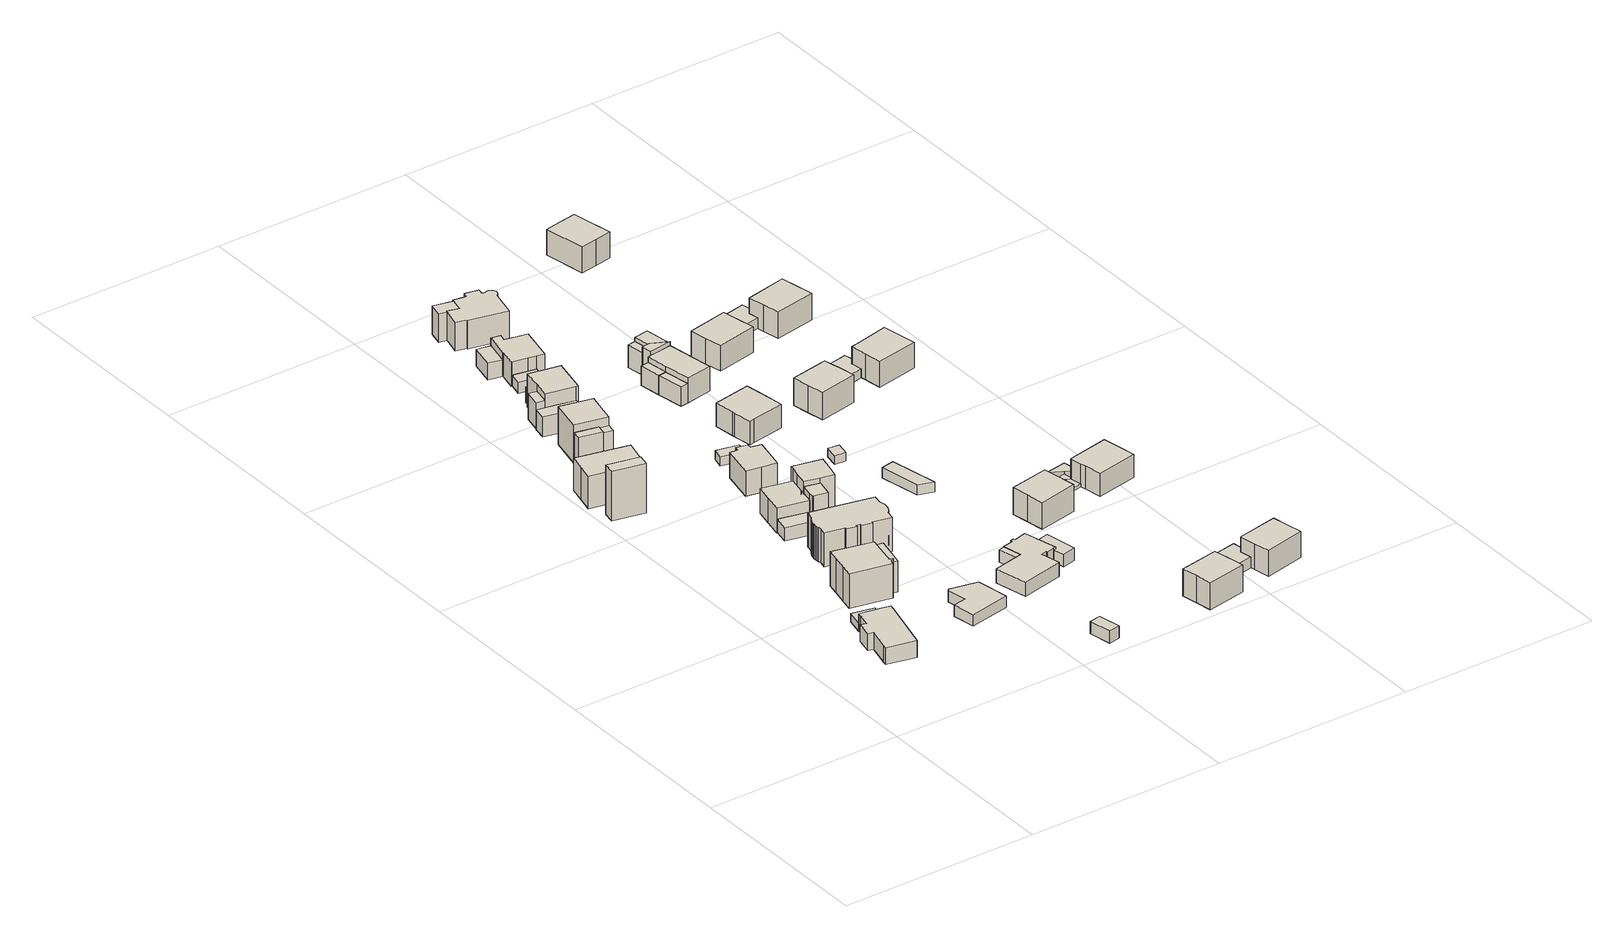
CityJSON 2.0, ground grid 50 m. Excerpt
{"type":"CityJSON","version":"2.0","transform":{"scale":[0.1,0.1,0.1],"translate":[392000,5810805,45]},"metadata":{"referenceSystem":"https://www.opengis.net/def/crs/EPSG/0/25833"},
"CityObjects":{
"building1":{"type":"Building","attributes":{"Gemeindeschluessel":"11000008","BezugspunktDach":"2200","function":"31001_1010","measuredHeight":4.42,"storeysAboveGround":1},"address":[{"country":"Germany","locality":"Berlin","thoroughfareNumber":"19","thoroughfareName":"Hochkönigweg"}],"geometry":[{"type":"Solid","lod":"1","boundaries":[[[[0,1,2,3,4,5,6,7,8,9,10,11,12]],[[13,14,15,16,17,18,19,20,21,22,23,24,25]],[[13,25,12,11]],[[14,13,11,10]],[[15,14,10,9]],[[16,15,9,8]],[[17,16,8,7]],[[18,17,7,6]],[[19,18,6,5]],[[20,19,5,4]],[[21,20,4,3]],[[22,21,3,2]],[[23,22,2,1]],[[24,23,1,0]],[[25,24,0,12]]]]}]},
"building2":{"type":"Building","attributes":{"Gemeindeschluessel":"11000008","BezugspunktDach":"2200","function":"31001_2463","measuredHeight":2.21,"storeysAboveGround":1},"address":[{"country":"Germany","locality":"Berlin","thoroughfareNumber":"19 (1)","thoroughfareName":"Hochkönigweg"}],"geometry":[{"type":"Solid","lod":"1","boundaries":[[[[26,27,28,29]],[[30,31,32,33]],[[30,33,29,28]],[[31,30,28,27]],[[32,31,27,26]],[[33,32,26,29]]]]}]},
"building3":{"type":"Building","attributes":{"Gemeindeschluessel":"11000008","BezugspunktDach":"2200","function":"31001_2463","measuredHeight":12.64,"storeysAboveGround":1},"address":[{"country":"Germany","locality":"Berlin","thoroughfareNumber":"12 (1)","thoroughfareName":"Hochkönigweg"}],"geometry":[{"type":"Solid","lod":"1","boundaries":[[[[34,35,36,37]],[[38,39,40,41]],[[38,41,37,36]],[[39,38,36,35]],[[40,39,35,34]],[[41,40,34,37]]]]}]},
"building4":{"type":"Building","attributes":{"Gemeindeschluessel":"11000008","function":"31001_1010"},"address":[{"country":"Germany","locality":"Berlin","thoroughfareNumber":"12","thoroughfareName":"Hochkönigweg"}],"children":["building4-1","building4-2"]},
"building4-1":{"type":"BuildingPart","attributes":{"BezugspunktDach":"2200","measuredHeight":8.86,"storeysAboveGround":1},"parents":["building4"],"geometry":[{"type":"MultiSurface","lod":"1","boundaries":[[[42,43,44,45,46,47,48,49,50,51]],[[52,53,54,55,56,57,58,59,60,61]],[[52,61,51,50]],[[53,52,50,49]],[[54,53,49,48]],[[55,54,48,47]],[[56,55,47,46]],[[57,56,46,45]],[[58,57,45,44]],[[62,63,44,43]],[[60,59,43,42]],[[61,60,42,51]],[[59,58,63,62]]]}]},
"building4-2":{"type":"BuildingPart","attributes":{"BezugspunktDach":"2200","measuredHeight":7.79,"storeysAboveGround":1},"parents":["building4"],"geometry":[{"type":"Solid","lod":"1","boundaries":[[[[64,65,63,62,66]],[[59,58,57,67,68]],[[59,68,66,62]],[[57,58,63,65]],[[67,57,65,64]],[[68,67,64,66]],[[58,59,62,63]]]]}]},
"building5":{"type":"Building","attributes":{"Gemeindeschluessel":"11000008","function":"31001_1010"},"address":[{"country":"Germany","locality":"Berlin","thoroughfareNumber":"17","thoroughfareName":"Hochkönigweg"}],"children":["building5-1","building5-2"]},
"building5-1":{"type":"BuildingPart","attributes":{"BezugspunktDach":"2200","measuredHeight":9.63,"storeysAboveGround":2},"parents":["building5"],"geometry":[{"type":"MultiSurface","lod":"1","boundaries":[[[69,70,71,72,73,74,75,76,77,78,79]],[[80,81,82,83,84,85,86,87,88,89,90]],[[80,90,79,78]],[[81,80,78,77]],[[82,81,77,76]],[[83,82,76,75]],[[91,92,83,75,74]],[[93,91,74,73]],[[94,93,85,73,72]],[[95,96,94,86,72,71]],[[88,87,71,70]],[[89,88,70,69]],[[90,89,69,79]],[[84,83,92,91]],[[85,84,91,93]],[[86,85,93,94]],[[87,86,94,96,95]]]}]},
"building5-2":{"type":"BuildingPart","attributes":{"BezugspunktDach":"2200","measuredHeight":7.86,"storeysAboveGround":2},"parents":["building5"],"geometry":[{"type":"MultiSurface","lod":"1","boundaries":[[[96,97,98,92,94]],[[83,99,100,87,86]],[[85,84,101]],[[99,83,92,98]],[[100,99,98,97]],[[83,101,84,91,92]],[[91,84,85,93]],[[86,94,93,85]],[[87,100,97,96]],[[86,87,96,94]]]}]},
"building6":{"type":"Building","attributes":{"Gemeindeschluessel":"11000008","BezugspunktDach":"2200","function":"31001_2463","measuredHeight":3,"storeysAboveGround":1},"address":[{"country":"Germany","locality":"Berlin","thoroughfareNumber":"10 (1)","thoroughfareName":"Hochkönigweg"}],"geometry":[{"type":"Solid","lod":"1","boundaries":[[[[102,103,104,105]],[[106,107,108,109]],[[106,109,105,104]],[[107,106,104,103]],[[108,107,103,102]],[[109,108,102,105]]]]}]},
"building7":{"type":"Building","attributes":{"Gemeindeschluessel":"11000008","BezugspunktDach":"2200","function":"31001_1010","measuredHeight":2.9,"storeysAboveGround":1},"address":[{"country":"Germany","locality":"Berlin","thoroughfareNumber":"8","thoroughfareName":"Hochthronweg"}],"geometry":[{"type":"Solid","lod":"1","boundaries":[[[[110,111,112,113,114,115,116]],[[117,118,119,120,121,122,123]],[[117,123,116,115]],[[118,117,115,114]],[[119,118,114,113]],[[120,119,113,112]],[[121,120,112,111]],[[122,121,111,110]],[[123,122,110,116]]]]}]},
"building8":{"type":"Building","attributes":{"Gemeindeschluessel":"11000008","function":"31001_1010"},"address":[{"country":"Germany","locality":"Berlin","thoroughfareNumber":"10","thoroughfareName":"Hochkönigweg"}],"children":["building8-1","building8-2"]},
"building8-1":{"type":"BuildingPart","attributes":{"BezugspunktDach":"2200","measuredHeight":11.56,"storeysAboveGround":1},"parents":["building8"],"geometry":[{"type":"Solid","lod":"1","boundaries":[[[[124,125,126,127,128]],[[129,130,131,132,133]],[[129,133,128,127]],[[130,129,127,126]],[[131,130,126,125]],[[132,131,125,124]],[[133,132,124,128],[134,133,135,136]],[[135,133,134,136]]]]}]},
"building8-2":{"type":"BuildingPart","attributes":{"BezugspunktDach":"2200","measuredHeight":7.79,"storeysAboveGround":1},"parents":["building8"],"geometry":[{"type":"Solid","lod":"1","boundaries":[[[[137,136,135,138]],[[133,134,139,140]],[[133,140,138,135]],[[139,134,136,137]],[[140,139,137,138]],[[134,133,135,136]]]]}]},
"building9":{"type":"Building","attributes":{"Gemeindeschluessel":"11000008","BezugspunktDach":"2200","function":"51009_1610","measuredHeight":7.33,"storeysAboveGround":0},"address":[{"country":"Germany","locality":"Berlin"}],"geometry":[{"type":"Solid","lod":"1","boundaries":[[[[141,142,143,144]],[[145,146,147,148]],[[145,148,144,143]],[[146,145,143,142]],[[147,146,142,141]],[[148,147,141,144]]]]}]},
"building10":{"type":"Building","attributes":{"Gemeindeschluessel":"11000008","BezugspunktDach":"2200","function":"31001_2463","measuredHeight":3.38,"storeysAboveGround":1},"address":[{"country":"Germany","locality":"Berlin","thoroughfareNumber":"13 (1)","thoroughfareName":"Hochkönigweg"}],"geometry":[{"type":"Solid","lod":"1","boundaries":[[[[149,150,151,152,153,154]],[[155,156,157,158,159,160]],[[155,160,154,153]],[[156,155,153,152]],[[157,156,152,151]],[[158,157,151,150]],[[159,158,150,149]],[[160,159,149,154]]]]}]},
"building11":{"type":"Building","attributes":{"Gemeindeschluessel":"11000008","BezugspunktDach":"2200","function":"31001_1010","measuredHeight":9.8,"storeysAboveGround":2},"address":[{"country":"Germany","locality":"Berlin","thoroughfareNumber":"15","thoroughfareName":"Hochkönigweg"}],"geometry":[{"type":"Solid","lod":"1","boundaries":[[[[161,162,163,164,165,166,167,168,169,170,171,172,173,174,175,176,177,178,179,180,181,182,183,184,185,186,187,188,189,190,191,192,193,194,195]],[[196,197,198,199,200,201,202,203,204,205,206,207,208,209,210,211,212,213,214,215,216,217,218,219,220,221,222,223,224,225,226,227,228,229,230]],[[196,230,195,194]],[[197,196,194,193]],[[198,197,193,192]],[[199,198,192,191]],[[200,199,191,190]],[[201,200,190,189]],[[202,201,189,188]],[[203,202,188,187]],[[204,203,187,186]],[[205,204,186,185]],[[206,205,185,184]],[[207,206,184,183]],[[208,207,183,182]],[[209,208,182,181]],[[210,209,181,180]],[[211,210,180,179]],[[212,211,179,178]],[[213,212,178,177]],[[214,213,177,176]],[[215,214,176,175]],[[216,215,175,174]],[[217,216,174,173]],[[218,217,173,172]],[[219,218,172,171]],[[220,219,171,170]],[[221,220,170,169]],[[222,221,169,168]],[[223,222,168,167]],[[224,223,167,166]],[[225,224,166,165]],[[226,225,165,164]],[[227,226,164,163]],[[228,227,163,162]],[[229,228,162,161]],[[230,229,161,195]]]]}]},
"building12":{"type":"Building","attributes":{"Gemeindeschluessel":"11000008","BezugspunktDach":"2200","function":"31001_2463","measuredHeight":7.37,"storeysAboveGround":1},"address":[{"country":"Germany","locality":"Berlin","thoroughfareNumber":"8 (1)","thoroughfareName":"Hochkönigweg"}],"geometry":[{"type":"Solid","lod":"1","boundaries":[[[[231,232,233,234,235,236]],[[237,238,239,240,241,242]],[[237,242,236,235]],[[238,237,235,234]],[[239,238,234,233]],[[240,239,233,232]],[[241,240,232,231]],[[242,241,231,236]]]]}]},
"building13":{"type":"Building","attributes":{"Gemeindeschluessel":"11000008","function":"31001_1010"},"address":[{"country":"Germany","locality":"Berlin","thoroughfareNumber":"13","thoroughfareName":"Hochkönigweg"}],"children":["building13-1","building13-2","building13-3"]},
"building13-1":{"type":"BuildingPart","attributes":{"BezugspunktDach":"2200","measuredHeight":10.77,"storeysAboveGround":2},"parents":["building13"],"geometry":[{"type":"MultiSurface","lod":"1","boundaries":[[[243,244,245,246,247,248,249,250]],[[251,252,253,254,255,256,257,258]],[[259,260,261,260,262,250,249]],[[263,259,251,249,248]],[[253,252,248,247]],[[254,253,247,246]],[[255,254,246,245]],[[256,255,245,244]],[[257,256,244,243]],[[264,265,243,250]],[[251,261,260,259]],[[258,262,260,261]],[[252,251,259,263]],[[258,257,265,264]]]}]},
"building13-2":{"type":"BuildingPart","attributes":{"BezugspunktDach":"2200","measuredHeight":8.1,"storeysAboveGround":2},"parents":["building13"],"geometry":[{"type":"MultiSurface","lod":"1","boundaries":[[[266,267,260,263,268,269,270]],[[271,272,273,274,275,276,277]],[[271,277,270,269]],[[272,271,269,268]],[[273,272,268,263]],[[274,273,252,251,261]],[[275,274,260,261,258,156,267]],[[276,275,267,266]],[[277,276,266,270]],[[261,251,259,260]],[[263,259,251,252]],[[262,258,261,260]],[[267,156,258,262]]]}]},
"building13-3":{"type":"BuildingPart","attributes":{"BezugspunktDach":"2200","measuredHeight":8.08,"storeysAboveGround":2},"parents":["building13"],"geometry":[{"type":"MultiSurface","lod":"1","boundaries":[[[278,279,265,264,280,281]],[[156,258,257,282,158,157]],[[156,157,281,280]],[[258,262,267,280,264]],[[282,257,265,279]],[[158,282,279,278]],[[157,158,278,281]],[[156,267,262,258]],[[257,258,264,265]]]}]},
"building14":{"type":"Building","attributes":{"Gemeindeschluessel":"11000008","BezugspunktDach":"2200","function":"31001_2463","measuredHeight":3.52,"storeysAboveGround":1},"address":[{"country":"Germany","locality":"Berlin","thoroughfareNumber":"5 (1)","thoroughfareName":"Hochthronweg"}],"geometry":[{"type":"Solid","lod":"1","boundaries":[[[[283,284,285,286]],[[287,288,289,290]],[[287,290,286,285]],[[288,287,285,284]],[[289,288,284,283]],[[290,289,283,286]]]]}]},
"building15":{"type":"Building","attributes":{"Gemeindeschluessel":"11000008","function":"31001_1010"},"address":[{"country":"Germany","locality":"Berlin","thoroughfareNumber":"8","thoroughfareName":"Hochkönigweg"}],"children":["building15-1","building15-2","building15-3"]},
"building15-1":{"type":"BuildingPart","attributes":{"BezugspunktDach":"2200","measuredHeight":9.59,"storeysAboveGround":2},"parents":["building15"],"geometry":[{"type":"MultiSurface","lod":"1","boundaries":[[[291,292,293,294,295,296,297,298]],[[299,300,301,302,303,304,305,306]],[[299,307,308,309,298,297]],[[300,299,297,296]],[[301,300,296,295]],[[310,311,295,294]],[[302,301,312,313]],[[303,302,294,293]],[[304,303,293,292]],[[305,304,292,291]],[[306,305,291,298]],[[306,309,308,307,299]],[[313,312,311,310]]]}]},
"building15-2":{"type":"BuildingPart","attributes":{"BezugspunktDach":"2200","measuredHeight":3.96,"storeysAboveGround":2},"parents":["building15"],"geometry":[{"type":"MultiSurface","lod":"1","boundaries":[[[310,314,315,311]],[[316,317,313,312]],[[316,312,311,315]],[[317,316,315,314]],[[313,317,314,310]],[[312,313,318,310,311]]]}]},
"building15-3":{"type":"BuildingPart","attributes":{"BezugspunktDach":"2200","measuredHeight":6.74,"storeysAboveGround":2},"parents":["building15"],"geometry":[{"type":"Solid","lod":"1","boundaries":[[[[308,307,319,320]],[[321,299,306,322]],[[321,322,320,319]],[[299,321,319,307]],[[322,306,308,320]],[[306,299,307,308]]]]}]},
"building16":{"type":"Building","attributes":{"Gemeindeschluessel":"11000008","BezugspunktDach":"2200","function":"31001_1010","measuredHeight":8.31,"storeysAboveGround":1},"address":[{"country":"Germany","locality":"Berlin","thoroughfareNumber":"11","thoroughfareName":"Hochkönigweg"}],"geometry":[{"type":"Solid","lod":"1","boundaries":[[[[323,324,325,326,327,328,329,330,331,332]],[[333,334,335,336,337,338,339,340,341,342]],[[333,342,332,331]],[[334,333,331,330]],[[335,334,330,329]],[[336,335,329,328]],[[337,336,328,327]],[[338,337,327,326]],[[339,338,326,325]],[[340,339,325,324]],[[341,340,324,323]],[[342,341,323,332]]]]}]},
"building17":{"type":"Building","attributes":{"Gemeindeschluessel":"11000008","BezugspunktDach":"2200","function":"31001_2463","measuredHeight":3.2,"storeysAboveGround":1},"address":[{"country":"Germany","locality":"Berlin","thoroughfareNumber":"6 (1)","thoroughfareName":"Hochkönigweg"}],"geometry":[{"type":"Solid","lod":"1","boundaries":[[[[343,344,345,346]],[[347,348,349,350]],[[347,350,346,345]],[[348,347,345,344]],[[349,348,344,343]],[[350,349,343,346]]]]}]},
"building18":{"type":"Building","attributes":{"Gemeindeschluessel":"11000008","BezugspunktDach":"2200","function":"31001_2463","measuredHeight":2.31,"storeysAboveGround":1},"address":[{"country":"Germany","locality":"Berlin","thoroughfareNumber":"9 (1)","thoroughfareName":"Hochkönigweg"}],"geometry":[{"type":"Solid","lod":"1","boundaries":[[[[351,352,353,354]],[[355,356,357,358]],[[355,358,354,353]],[[356,355,353,352]],[[357,356,352,351]],[[358,357,351,354]]]]}]},
"building19":{"type":"Building","attributes":{"Gemeindeschluessel":"11000008","function":"31001_1010"},"address":[{"country":"Germany","locality":"Berlin","thoroughfareNumber":"6","thoroughfareName":"Hochkönigweg"}],"children":["building19-1","building19-2"]},
"building19-1":{"type":"BuildingPart","attributes":{"BezugspunktDach":"2200","measuredHeight":7.95,"storeysAboveGround":1},"parents":["building19"],"geometry":[{"type":"MultiSurface","lod":"1","boundaries":[[[359,360,361,362,363,364,365,366,367,368,369,370,371]],[[372,373,374,375,376,377,378,379,380,348,381,347,382]],[[372,382,371,370]],[[373,372,370,369]],[[383,384,373,369,368]],[[375,374,368,367]],[[376,375,367,366]],[[377,376,366,365]],[[378,377,365,364]],[[379,378,364,363]],[[380,379,363,362]],[[348,380,362,361]],[[381,348,361,360]],[[347,381,360,359]],[[382,347,359,371]],[[374,373,384,383]]]}]},
"building19-2":{"type":"BuildingPart","attributes":{"BezugspunktDach":"2200","measuredHeight":4.9,"storeysAboveGround":1},"parents":["building19"],"geometry":[{"type":"Solid","lod":"1","boundaries":[[[[384,383,385,386]],[[387,374,373,388]],[[387,388,386,385]],[[374,387,385,383]],[[388,373,384,386]],[[383,384,373,374]]]]}]},
"building20":{"type":"Building","attributes":{"Gemeindeschluessel":"11000008","BezugspunktDach":"2200","function":"51009_1610","measuredHeight":3.1,"storeysAboveGround":0},"address":[{"country":"Germany","locality":"Berlin"}],"geometry":[{"type":"Solid","lod":"1","boundaries":[[[[389,390,391,392]],[[393,394,395,396]],[[393,396,392,391]],[[394,393,391,390]],[[395,394,390,389]],[[396,395,389,392]]]]}]},
"building21":{"type":"Building","attributes":{"Gemeindeschluessel":"11000008","BezugspunktDach":"2200","function":"31001_1010","measuredHeight":3.7,"storeysAboveGround":1},"address":[{"country":"Germany","locality":"Berlin","thoroughfareNumber":"6","thoroughfareName":"Hochthronweg"}],"geometry":[{"type":"Solid","lod":"1","boundaries":[[[[397,398,399,400,401,402,403,404,405,406,407,408,409,410,411,412,413,414,415]],[[416,417,418,419,420,421,422,423,424,425,426,427,428,429,430,431,432,433,434]],[[416,434,415,414]],[[417,416,414,413]],[[418,417,413,412]],[[419,418,412,411]],[[420,419,411,410]],[[421,420,410,409]],[[422,421,409,408]],[[423,422,408,407]],[[424,423,407,406]],[[425,424,406,405]],[[426,425,405,404]],[[427,426,404,403]],[[428,427,403,402]],[[429,428,402,401]],[[430,429,401,400]],[[431,430,400,399]],[[432,431,399,398]],[[433,432,398,397]],[[434,433,397,415]]]]}]},
"building22":{"type":"Building","attributes":{"Gemeindeschluessel":"11000008","function":"31001_1010"},"address":[{"country":"Germany","locality":"Berlin","thoroughfareNumber":"4","thoroughfareName":"Hochkönigweg"}],"children":["building22-1","building22-2"]},
"building22-1":{"type":"BuildingPart","attributes":{"BezugspunktDach":"2200","measuredHeight":7.26,"storeysAboveGround":2},"parents":["building22"],"geometry":[{"type":"Solid","lod":"1","boundaries":[[[[435,436,437,438,439,440,441,442,443,444,445,446,447,448,449,450,451,452,453,454,455,456,457,458]],[[459,460,461,462,463,464,465,466,467,468,469,470,471,472,473,474,475,476,477,478,479,480,481,482]],[[459,482,458,457]],[[463,462,454,453]],[[464,463,453,452]],[[465,464,452,451]],[[466,465,451,450]],[[467,466,450,449]],[[468,467,449,448]],[[469,468,448,447]],[[470,469,447,446]],[[471,470,446,445]],[[472,471,445,444]],[[473,472,444,443]],[[474,473,443,442]],[[475,474,442,441]],[[476,475,441,440]],[[477,476,440,439]],[[478,477,439,438]],[[479,478,438,437]],[[480,479,437,436]],[[481,480,436,435]],[[482,481,435,458]],[[460,459,457,456]],[[461,460,456,455]],[[461,455,454,462]]]]}]},
"building22-2":{"type":"BuildingPart","attributes":{"BezugspunktDach":"2200","measuredHeight":7.26,"storeysAboveGround":2},"parents":["building22"],"geometry":[{"type":"Solid","lod":"1","boundaries":[[[[457,456,455,454,483,484]],[[485,462,461,460,459,486]],[[485,486,484,483]],[[462,485,483,454]],[[486,459,457,484]],[[462,454,455,461]],[[460,461,455,456]],[[459,460,456,457]]]]}]},
"building23":{"type":"Building","attributes":{"Gemeindeschluessel":"11000008","BezugspunktDach":"2200","function":"31001_2463","measuredHeight":3.75,"storeysAboveGround":1},"address":[{"country":"Germany","locality":"Berlin","thoroughfareNumber":"6 (1)","thoroughfareName":"Hochthronweg"}],"geometry":[{"type":"Solid","lod":"1","boundaries":[[[[487,488,489,490,491,492]],[[493,494,495,427,426,425]],[[493,425,492,491]],[[494,493,491,490]],[[495,494,490,489]],[[427,495,489,488]],[[426,427,488,487]],[[425,426,487,492]]]]}]},
"building24":{"type":"Building","attributes":{"Gemeindeschluessel":"11000008","BezugspunktDach":"2200","function":"51009_1610","measuredHeight":1.95,"storeysAboveGround":0},"address":[{"country":"Germany","locality":"Berlin"}],"geometry":[{"type":"Solid","lod":"1","boundaries":[[[[496,497,498,499]],[[500,493,425,424]],[[500,424,499,498]],[[493,500,498,497]],[[425,493,497,496]],[[424,425,496,499]]]]}]},
"building25":{"type":"Building","attributes":{"Gemeindeschluessel":"11000008","BezugspunktDach":"2200","function":"31001_1010","measuredHeight":8.06,"storeysAboveGround":2},"address":[{"country":"Germany","locality":"Berlin","thoroughfareNumber":"9","thoroughfareName":"Hochkönigweg"}],"geometry":[{"type":"Solid","lod":"1","boundaries":[[[[501,502,503,504,505,506,507,508]],[[509,510,511,512,513,514,515,516]],[[509,516,508,507]],[[510,509,507,506]],[[511,510,506,505]],[[512,511,505,504]],[[513,512,504,503]],[[514,513,503,502]],[[515,514,502,501]],[[516,515,501,508]]]]}]},
"building26":{"type":"Building","attributes":{"Gemeindeschluessel":"11000008","BezugspunktDach":"2200","function":"51009_1610","measuredHeight":5.54,"storeysAboveGround":0},"address":[{"country":"Germany","locality":"Berlin"}],"geometry":[{"type":"Solid","lod":"1","boundaries":[[[[517,518,519,520]],[[521,522,523,524]],[[521,524,520,519]],[[522,521,519,518]],[[523,522,518,517]],[[524,523,517,520]]]]}]},
"building27":{"type":"Building","attributes":{"Gemeindeschluessel":"11000008","BezugspunktDach":"2200","function":"31001_2723","measuredHeight":2.18,"storeysAboveGround":1},"address":[{"country":"Germany","locality":"Berlin","thoroughfareNumber":"11 (1)","thoroughfareName":"Hochkönigweg"}],"geometry":[{"type":"Solid","lod":"1","boundaries":[[[[525,526,527,528]],[[529,530,531,532]],[[529,532,528,527]],[[530,529,527,526]],[[531,530,526,525]],[[532,531,525,528]]]]}]},
"building28":{"type":"Building","attributes":{"Gemeindeschluessel":"11000008","BezugspunktDach":"2200","function":"31001_2723","measuredHeight":2.52,"storeysAboveGround":1},"address":[{"country":"Germany","locality":"Berlin","thoroughfareNumber":"13 (2)","thoroughfareName":"Hochkönigweg"}],"geometry":[{"type":"Solid","lod":"1","boundaries":[[[[533,534,535,536]],[[537,538,539,540]],[[537,540,536,535]],[[538,537,535,534]],[[539,538,534,533]],[[540,539,533,536]]]]}]},
"building29":{"type":"Building","attributes":{"Gemeindeschluessel":"11000008","function":"31001_1010"},"address":[{"country":"Germany","locality":"Berlin","thoroughfareNumber":"5","thoroughfareName":"Hochkönigweg"}],"children":["building29-1","building29-2"]},
"building29-1":{"type":"BuildingPart","attributes":{"BezugspunktDach":"2200","measuredHeight":7.64,"storeysAboveGround":1},"parents":["building29"],"geometry":[{"type":"MultiSurface","lod":"1","boundaries":[[[541,542,543,544,545,546,547]],[[548,549,550,551,552,522,521]],[[548,521,547,546]],[[549,548,546,545]],[[550,549,545,544]],[[551,550,544,543]],[[552,551,543,542]],[[518,553,552,542,541]],[[521,522,541,547]],[[522,552,553,518]]]}]},
"building29-2":{"type":"BuildingPart","attributes":{"BezugspunktDach":"2200","measuredHeight":4.88,"storeysAboveGround":1},"parents":["building29"],"geometry":[{"type":"MultiSurface","lod":"1","boundaries":[[[554,553,518,517]],[[522,552,555,523]],[[522,523,517,518]],[[555,552,553,554]],[[523,555,554,517]],[[552,522,556,518,553]]]}]},
"building30":{"type":"Building","attributes":{"Gemeindeschluessel":"11000008","BezugspunktDach":"2200","function":"51009_1610","measuredHeight":5.83,"storeysAboveGround":0},"address":[{"country":"Germany","locality":"Berlin"}],"geometry":[{"type":"Solid","lod":"1","boundaries":[[[[557,558,559,560]],[[561,562,563,564]],[[561,564,560,559]],[[562,561,559,558]],[[563,562,558,557]],[[564,563,557,560]]]]}]},
"building31":{"type":"Building","attributes":{"Gemeindeschluessel":"11000008","BezugspunktDach":"2200","function":"31001_1010","measuredHeight":8.24,"storeysAboveGround":2},"address":[{"country":"Germany","locality":"Berlin","thoroughfareNumber":"3","thoroughfareName":"Hochthronweg"}],"geometry":[{"type":"Solid","lod":"1","boundaries":[[[[565,566,567,568,569,570,571]],[[572,573,574,575,576,577,578]],[[572,578,571,570]],[[573,572,570,569]],[[574,573,569,568]],[[575,574,568,567]],[[576,575,567,566]],[[577,576,566,565]],[[578,577,565,571]]]]}]},
"building32":{"type":"Building","attributes":{"Gemeindeschluessel":"11000008","function":"31001_2463"},"address":[{"country":"Germany","locality":"Berlin","thoroughfareNumber":"5 (1)","thoroughfareName":"Hochkönigweg"}],"children":["building32-1","building32-2"]},
"building32-1":{"type":"BuildingPart","attributes":{"BezugspunktDach":"2200","measuredHeight":6.84,"storeysAboveGround":1},"parents":["building32"],"geometry":[{"type":"MultiSurface","lod":"1","boundaries":[[[579,580,581,582]],[[583,584,562,561]],[[583,561,582,581]],[[584,583,581,580]],[[561,562,579,582]],[[585,562,584,580,579]]]}]},
"building32-2":{"type":"BuildingPart","attributes":{"BezugspunktDach":"2200","measuredHeight":7.21,"storeysAboveGround":1},"parents":["building32"],"geometry":[{"type":"MultiSurface","lod":"1","boundaries":[[[586,587,588,589]],[[562,584,590,563]],[[562,563,589,588]],[[591,580,579,588,587]],[[590,584,587,586]],[[563,590,586,589]],[[584,592,562,579,580,591]]]}]},
"building33":{"type":"Building","attributes":{"Gemeindeschluessel":"11000008","BezugspunktDach":"2200","function":"31001_1010","measuredHeight":8.38,"storeysAboveGround":2},"address":[{"country":"Germany","locality":"Berlin","thoroughfareNumber":"4","thoroughfareName":"Hochthronweg"}],"geometry":[{"type":"Solid","lod":"1","boundaries":[[[[593,594,595,596,597,598]],[[599,600,601,602,603,604]],[[599,604,598,597]],[[600,599,597,596]],[[601,600,596,595]],[[602,601,595,594]],[[603,602,594,593]],[[604,603,593,598]]]]}]},
"building34":{"type":"Building","attributes":{"Gemeindeschluessel":"11000008","BezugspunktDach":"2200","function":"31001_2463","measuredHeight":2.88,"storeysAboveGround":1},"address":[{"country":"Germany","locality":"Berlin","thoroughfareNumber":"3 (1)","thoroughfareName":"Hochthronweg"}],"geometry":[{"type":"Solid","lod":"1","boundaries":[[[[605,606,607,608,609,610]],[[611,612,613,573,572,614]],[[611,614,610,609]],[[612,611,609,608]],[[613,612,608,607]],[[573,613,607,606]],[[572,573,606,605]],[[614,572,605,610]]]]}]},
"building35":{"type":"Building","attributes":{"Gemeindeschluessel":"11000008","BezugspunktDach":"2200","function":"31001_2463","measuredHeight":2.89,"storeysAboveGround":1},"address":[{"country":"Germany","locality":"Berlin","thoroughfareNumber":"4 (1)","thoroughfareName":"Hochthronweg"}],"geometry":[{"type":"Solid","lod":"1","boundaries":[[[[615,616,617,618,619,620]],[[621,622,600,599,623,624]],[[621,624,620,619]],[[622,621,619,618]],[[600,622,618,617]],[[599,600,617,616]],[[623,599,616,615]],[[624,623,615,620]]]]}]},
"building36":{"type":"Building","attributes":{"Gemeindeschluessel":"11000008","BezugspunktDach":"2200","function":"31001_1010","measuredHeight":9.02,"storeysAboveGround":2},"address":[{"country":"Germany","locality":"Berlin","thoroughfareNumber":"7C","thoroughfareName":"Hochkönigweg"}],"geometry":[{"type":"Solid","lod":"1","boundaries":[[[[625,626,627,628,629,630,631,632]],[[633,634,635,636,637,638,639,640]],[[633,640,632,631]],[[634,633,631,630]],[[635,634,630,629]],[[636,635,629,628]],[[637,636,628,627]],[[638,637,627,626]],[[639,638,626,625]],[[640,639,625,632]]]]}]},
"building37":{"type":"Building","attributes":{"Gemeindeschluessel":"11000008","BezugspunktDach":"2200","function":"31001_2463","measuredHeight":2.83,"storeysAboveGround":1},"address":[{"country":"Germany","locality":"Berlin","thoroughfareNumber":"1 (1)","thoroughfareName":"Hochthronweg"}],"geometry":[{"type":"Solid","lod":"1","boundaries":[[[[641,642,643,644,645,646]],[[647,648,649,650,651,652]],[[647,652,646,645]],[[648,647,645,644]],[[649,648,644,643]],[[650,649,643,642]],[[651,650,642,641]],[[652,651,641,646]]]]}]},
"building38":{"type":"Building","attributes":{"Gemeindeschluessel":"11000008","BezugspunktDach":"2200","function":"31001_1010","measuredHeight":7.91,"storeysAboveGround":2},"address":[{"country":"Germany","locality":"Berlin","thoroughfareNumber":"7","thoroughfareName":"Hochkönigweg"}],"geometry":[{"type":"Solid","lod":"1","boundaries":[[[[653,654,655,656,657,658,659]],[[660,661,662,663,664,665,666]],[[660,666,659,658]],[[661,660,658,657]],[[662,661,657,656]],[[663,662,656,655]],[[664,663,655,654]],[[665,664,654,653]],[[666,665,653,659]]]]}]},
"building39":{"type":"Building","attributes":{"Gemeindeschluessel":"11000008","function":"31001_2463"},"address":[{"country":"Germany","locality":"Berlin","thoroughfareNumber":"2 (1)","thoroughfareName":"Hochthronweg"}],"children":["building39-1","building39-2"]},
"building39-1":{"type":"BuildingPart","attributes":{"BezugspunktDach":"2200","measuredHeight":2.78,"storeysAboveGround":1},"parents":["building39"],"geometry":[{"type":"MultiSurface","lod":"1","boundaries":[[[667,668,669,670]],[[671,672,673,621]],[[671,621,670,669]],[[672,671,669,668]],[[673,672,668,667]],[[673,674,675,621]]]}]},
"building39-2":{"type":"BuildingPart","attributes":{"BezugspunktDach":"2200","measuredHeight":0.704,"storeysAboveGround":1},"parents":["building39"],"geometry":[{"type":"Solid","lod":"1","boundaries":[[[[676,677,674,675]],[[673,678,622,621]],[[678,673,674,677]],[[622,678,677,676]],[[621,622,676,675]],[[673,621,675,674]]]]}]},
"building40":{"type":"Building","attributes":{"Gemeindeschluessel":"11000008","BezugspunktDach":"2200","function":"31001_1010","measuredHeight":7.83,"storeysAboveGround":2},"address":[{"country":"Germany","locality":"Berlin","thoroughfareNumber":"1","thoroughfareName":"Hochthronweg"}],"geometry":[{"type":"Solid","lod":"1","boundaries":[[[[679,680,681,682,683,684]],[[685,686,687,688,689,690]],[[685,690,684,683]],[[686,685,683,682]],[[687,686,682,681]],[[688,687,681,680]],[[689,688,680,679]],[[690,689,679,684]]]]}]},
"building41":{"type":"Building","attributes":{"Gemeindeschluessel":"11000008","BezugspunktDach":"2200","function":"31001_2463","measuredHeight":2.76,"storeysAboveGround":1},"address":[{"country":"Germany","locality":"Berlin","thoroughfareNumber":"7C (1)","thoroughfareName":"Hochkönigweg"}],"geometry":[{"type":"Solid","lod":"1","boundaries":[[[[691,692,693,694,695,696]],[[697,698,699,700,701,702]],[[697,702,696,695]],[[698,697,695,694]],[[699,698,694,693]],[[700,699,693,692]],[[701,700,692,691]],[[702,701,691,696]]]]}]},
"building42":{"type":"Building","attributes":{"Gemeindeschluessel":"11000008","BezugspunktDach":"2200","function":"31001_2463","measuredHeight":2.59,"storeysAboveGround":1},"address":[{"country":"Germany","locality":"Berlin","thoroughfareNumber":"7 (1)","thoroughfareName":"Hochkönigweg"}],"geometry":[{"type":"Solid","lod":"1","boundaries":[[[[703,704,705,706,707,708]],[[709,710,711,712,713,714]],[[709,714,708,707]],[[710,709,707,706]],[[711,710,706,705]],[[712,711,705,704]],[[713,712,704,703]],[[714,713,703,708]]]]}]},
"building43":{"type":"Building","attributes":{"Gemeindeschluessel":"11000008","BezugspunktDach":"2200","function":"31001_1010","measuredHeight":7.83,"storeysAboveGround":2},"address":[{"country":"Germany","locality":"Berlin","thoroughfareNumber":"2","thoroughfareName":"Hochthronweg"}],"geometry":[{"type":"Solid","lod":"1","boundaries":[[[[715,716,717,718,719,720,721,722]],[[672,723,724,725,726,727,678,673]],[[672,673,722,721]],[[723,672,721,720]],[[724,723,720,719]],[[725,724,719,718]],[[726,725,718,717]],[[727,726,717,716]],[[678,727,716,715]],[[673,678,715,722]]]]}]},
"building44":{"type":"Building","attributes":{"Gemeindeschluessel":"11000008","BezugspunktDach":"2200","function":"31001_2463","measuredHeight":2.39,"storeysAboveGround":1},"address":[{"country":"Germany","locality":"Berlin","thoroughfareNumber":"7B (1)","thoroughfareName":"Hochkönigweg"}],"geometry":[{"type":"Solid","lod":"1","boundaries":[[[[728,729,730,731,732,733]],[[734,735,736,737,738,739]],[[734,739,733,732]],[[735,734,732,731]],[[736,735,731,730]],[[737,736,730,729]],[[738,737,729,728]],[[739,738,728,733]]]]}]},
"building45":{"type":"Building","attributes":{"Gemeindeschluessel":"11000008","BezugspunktDach":"2200","function":"31001_2463","measuredHeight":2.69,"storeysAboveGround":1},"address":[{"country":"Germany","locality":"Berlin","thoroughfareNumber":"7A (1)","thoroughfareName":"Hochkönigweg"}],"geometry":[{"type":"Solid","lod":"1","boundaries":[[[[706,740,741,742,743,707]],[[744,745,746,747,748,749]],[[744,749,707,743]],[[745,744,743,742]],[[746,745,742,741]],[[747,746,741,740]],[[748,747,740,706]],[[749,748,706,707]]]]}]},
"building46":{"type":"Building","attributes":{"Gemeindeschluessel":"11000008","BezugspunktDach":"2200","function":"31001_1010","measuredHeight":7.83,"storeysAboveGround":2},"address":[{"country":"Germany","locality":"Berlin","thoroughfareNumber":"3","thoroughfareName":"Hochkönigweg"}],"geometry":[{"type":"Solid","lod":"1","boundaries":[[[[750,751,752,753,754,755,756,757]],[[758,759,760,761,762,763,764,765]],[[758,765,757,756]],[[759,758,756,755]],[[760,759,755,754]],[[761,760,754,753]],[[762,761,753,752]],[[763,762,752,751]],[[764,763,751,750]],[[765,764,750,757]]]]}]},
"building47":{"type":"Building","attributes":{"Gemeindeschluessel":"11000008","BezugspunktDach":"2200","function":"31001_1010","measuredHeight":7.88,"storeysAboveGround":2},"address":[{"country":"Germany","locality":"Berlin","thoroughfareNumber":"7B","thoroughfareName":"Hochkönigweg"}],"geometry":[{"type":"Solid","lod":"1","boundaries":[[[[766,767,768,769,770,771,772]],[[773,774,775,776,777,778,779]],[[773,779,772,771]],[[774,773,771,770]],[[775,774,770,769]],[[776,775,769,768]],[[777,776,768,767]],[[778,777,767,766]],[[779,778,766,772]]]]}]},
"building48":{"type":"Building","attributes":{"Gemeindeschluessel":"11000008","BezugspunktDach":"2200","function":"31001_1010","measuredHeight":8.1,"storeysAboveGround":2},"address":[{"country":"Germany","locality":"Berlin","thoroughfareNumber":"7A","thoroughfareName":"Hochkönigweg"}],"geometry":[{"type":"Solid","lod":"1","boundaries":[[[[780,781,782,783,784,785,786]],[[787,788,789,790,791,792,793]],[[787,793,786,785]],[[788,787,785,784]],[[789,788,784,783]],[[790,789,783,782]],[[791,790,782,781]],[[792,791,781,780]],[[793,792,780,786]]]]}]}
},
"vertices":[
[221,229,59],[224,240,59],[257,367,59],[259,378,59],[238,383,59],[184,393,59],[182,383,59],[175,351,59],[160,355,59],[151,315,59],[165,311,59],[151,255,59],[149,245,59],[151,255,16],[165,311,16],[151,315,16],[160,355,16],[175,351,16],[182,383,16],[184,393,16],[238,383,16],[259,378,16],[257,367,16],[224,240,16],[221,229,16],[149,245,16],
[238,383,36],[248,422,36],[193,434,36],[184,393,36],[193,434,14],[248,422,14],[238,383,14],[184,393,14],
[99,1059,140],[105,1089,140],[24,1106,140],[18,1076,140],[24,1106,14],[105,1089,14],[99,1059,14],[18,1076,14],
[48,1136,98],[47,1135,98],[111,1121,98],[111,1120,98],[137,1115,98],[146,1155,98],[156,1195,98],[24,1225,98],[15,1185,98],[6,1145,98],[15,1185,15],[24,1225,15],[156,1195,15],[146,1155,15],[137,1115,15],[111,1120,15],[111,1121,15],[47,1135,15],[48,1136,15],[6,1145,15],[47,1135,93],[111,1121,93],
[107,1099,93],[111,1120,93],[42,1112,93],[107,1099,15],[42,1112,15],
[324,459,103],[326,469,103],[337,476,103],[328,479,103],[330,488,103],[338,527,103],[344,556,103],[243,579,103],[237,549,103],[228,511,103],[222,481,103],[228,511,15],[237,549,15],[243,579,15],[344,556,15],[338,527,15],[330,488,15],[328,479,15],[337,476,15],[326,469,15],[324,459,15],[222,481,15],[338,527,94],[344,556,94],[330,488,94],[328,479,94],[337,476,42],[337,476,94],
[348,474,94],[365,552,94],[365,552,15],[348,474,15],[342,545,15],
[162,1238,43],[168,1267,43],[112,1280,43],[105,1251,43],[112,1280,13],[168,1267,13],[162,1238,13],[105,1251,13],
[396,262,45],[499,282,45],[485,364,45],[415,379,45],[411,375,45],[420,325,45],[386,319,45],[420,325,16],[411,375,16],[415,379,16],[485,364,16],[499,282,16],[396,262,16],[386,319,16],
[176,1304,108],[185,1344,108],[194,1385,108],[113,1403,108],[95,1321,108],[113,1403,11],[194,1385,11],[185,1344,11],[176,1304,11],[95,1321,11],[153,1309,11],[95,1321,89],[153,1309,89],
[148,1286,89],[90,1299,89],[148,1286,11],[90,1299,11],
[171,1280,87],[176,1304,87],[153,1309,87],[148,1286,87],[153,1309,14],[176,1304,14],[171,1280,14],[148,1286,14],
[349,769,50],[355,794,50],[351,795,50],[354,807,50],[279,824,50],[271,786,50],[279,824,16],[354,807,16],[351,795,16],[355,794,16],[349,769,16],[271,786,16],
[327,640,102],[326,635,102],[352,629,102],[353,634,102],[362,632,102],[361,628,102],[388,622,102],[389,627,102],[436,616,102],[440,636,102],[444,640,102],[447,644,102],[449,649,102],[451,654,102],[453,659,102],[454,664,102],[454,670,102],[453,675,102],[452,680,102],[451,685,102],[455,705,102],[299,739,102],[298,735,102],[294,719,102],[291,715,102],[288,711,102],[285,706,102],[283,701,102],[282,696,102],[281,691,102],[281,685,102],[281,680,102],[282,675,102],[284,670,102],[279,650,102],[284,670,15],[282,675,15],[281,680,15],[281,685,15],[281,691,15],[282,696,15],[283,701,15],[285,706,15],[288,711,15],[291,715,15],[294,719,15],[298,735,15],[299,739,15],[455,705,15],[451,685,15],[452,680,15],[453,675,15],[454,670,15],[454,664,15],[453,659,15],[451,654,15],[449,649,15],[447,644,15],[444,640,15],[440,636,15],[436,616,15],[389,627,15],[388,622,15],[361,628,15],[362,632,15],[353,634,15],[352,629,15],[326,635,15],[327,640,15],[279,650,15],
[152,1441,60],[198,1432,60],[205,1464,60],[159,1474,60],[112,1483,60],[106,1451,60],[112,1483,9],[159,1474,9],[205,1464,9],[198,1432,9],[152,1441,9],[106,1451,9],
[398,829,110],[432,822,110],[440,855,110],[447,888,110],[374,904,110],[372,894,110],[367,871,110],[360,838,110],[367,871,16],[372,894,16],[374,904,16],[447,888,16],[440,855,16],[432,822,16],[398,829,16],[360,838,16],[367,871,79],[363,851,79],[363,851,16],[360,838,79],[372,894,79],[360,838,97],[398,829,97],
[279,824,79],[354,807,79],[296,911,79],[287,868,79],[277,824,79],[287,868,15],[296,911,15],[372,894,15],[363,851,15],[354,807,15],[279,824,15],[277,824,15],
[355,794,97],[388,786,97],[354,807,97],[351,795,97],[388,786,16],
[593,29,48],[622,35,48],[611,92,48],[582,86,48],[611,92,17],[622,35,17],[593,29,17],[582,86,17],
[205,1464,95],[210,1463,95],[229,1553,95],[187,1561,95],[153,1568,95],[150,1569,95],[141,1520,95],[133,1479,95],[141,1520,11],[150,1569,11],[153,1568,11],[187,1561,11],[229,1553,11],[210,1463,11],[205,1464,11],[133,1479,11],[141,1520,78],[133,1479,78],[133,1479,49],[187,1561,52],[153,1568,52],[153,1568,13],[187,1561,13],
[190,1576,52],[156,1583,52],[156,1583,13],[190,1576,13],[187,1561,48],
[121,1525,78],[112,1483,78],[121,1525,11],[112,1483,11],
[351,981,79],[388,974,79],[405,1055,79],[379,1061,79],[380,1072,79],[370,1074,79],[352,1078,79],[350,1067,79],[330,1069,79],[313,988,79],[330,1069,14],[350,1067,14],[352,1078,14],[370,1074,14],[380,1072,14],[379,1061,14],[405,1055,14],[388,974,14],[351,981,14],[313,988,14],
[222,1610,41],[229,1643,41],[172,1654,41],[165,1622,41],[172,1654,13],[229,1643,13],[222,1610,13],[165,1622,13],
[395,1106,39],[403,1135,39],[347,1147,39],[340,1118,39],[347,1147,16],[403,1135,16],[395,1106,16],[340,1118,16],
[172,1654,75],[209,1647,75],[229,1643,75],[248,1639,75],[267,1727,75],[228,1735,75],[211,1739,75],[215,1757,75],[192,1761,75],[192,1760,75],[178,1698,75],[179,1697,75],[169,1655,75],[179,1697,13],[178,1698,13],[192,1760,13],[192,1761,13],[215,1757,13],[211,1739,13],[228,1735,13],[267,1727,13],[248,1639,13],[209,1647,13],[169,1655,13],[192,1760,56],[178,1698,56],
[157,1767,56],[144,1706,56],[157,1767,13],[144,1706,13],
[600,385,55],[615,389,55],[604,436,55],[589,432,55],[604,436,24],[615,389,24],[600,385,24],[589,432,24],
[556,288,56],[663,313,56],[653,358,56],[652,361,56],[667,365,56],[668,362,56],[688,367,56],[694,368,56],[681,419,56],[679,429,56],[673,453,56],[640,444,56],[639,449,56],[631,447,56],[632,442,56],[604,436,56],[615,389,56],[600,385,56],[537,371,56],[600,385,20],[615,389,20],[604,436,20],[632,442,20],[631,447,20],[639,449,20],[640,444,20],[673,453,20],[679,429,20],[681,419,20],[694,368,20],[688,367,20],[668,362,20],[667,365,20],[652,361,20],[653,358,20],[663,313,20],[556,288,20],[537,371,20],
[185,1839,85],[185,1836,85],[281,1815,85],[296,1880,85],[301,1885,85],[303,1888,85],[304,1892,85],[305,1896,85],[304,1900,85],[302,1903,85],[299,1906,85],[296,1908,85],[293,1910,85],[281,1907,85],[275,1909,85],[278,1923,85],[243,1930,85],[240,1917,85],[207,1923,85],[207,1918,85],[200,1886,85],[170,1894,85],[169,1891,85],[158,1845,85],[169,1891,12],[170,1894,12],[200,1886,12],[207,1918,12],[207,1923,12],[240,1917,12],[243,1930,12],[278,1923,12],[275,1909,12],[281,1907,12],[293,1910,12],[296,1908,12],[299,1906,12],[302,1903,12],[304,1900,12],[305,1896,12],[304,1892,12],[303,1888,12],[301,1885,12],[296,1880,12],[281,1815,12],[185,1836,12],[185,1839,12],[158,1845,12],
[158,1930,85],[150,1895,85],[158,1930,12],[150,1895,12],
[694,368,52],[688,367,52],[695,339,52],[729,347,52],[714,427,52],[681,419,52],[714,427,20],[729,347,20],[695,339,20],
[681,419,40],[714,427,40],[712,437,40],[679,429,40],[712,437,20],
[435,1202,77],[435,1196,77],[443,1149,77],[455,1152,77],[539,1167,77],[531,1219,77],[523,1271,77],[428,1254,77],[523,1271,17],[531,1219,17],[539,1167,17],[455,1152,17],[443,1149,17],[435,1196,17],[435,1202,17],[428,1254,17],
[406,1436,64],[427,1439,64],[419,1493,64],[398,1490,64],[419,1493,15],[427,1439,15],[406,1436,15],[398,1490,15],
[573,975,38],[579,1008,38],[551,1012,38],[545,978,38],[551,1012,16],[579,1008,16],[573,975,16],[545,978,16],
[613,768,44],[651,755,44],[627,876,44],[594,870,44],[627,876,18],[651,755,18],[613,768,18],[594,870,18],
[427,1439,78],[438,1372,78],[504,1383,78],[485,1503,78],[452,1498,78],[428,1495,78],[419,1493,78],[428,1495,15],[452,1498,15],[485,1503,15],[504,1383,15],[438,1372,15],[438,1372,64],
[417,1369,64],[417,1369,15],[427,1439,44],
[424,1521,74],[444,1524,74],[437,1567,74],[417,1564,74],[437,1567,16],[444,1524,16],[424,1521,16],[417,1564,16],
[839,47,91],[846,6,91],[946,24,91],[938,65,91],[930,105,91],[918,103,91],[831,87,91],[918,103,22],[930,105,22],[938,65,22],[946,24,22],[846,6,22],[839,47,22],[831,87,22],
[444,1524,84],[485,1503,84],[475,1574,84],[437,1567,84],[475,1574,16],[485,1503,16],[444,1524,52],
[428,1495,88],[485,1503,88],[444,1524,88],[424,1521,88],[428,1495,16],[485,1503,50],[485,1504,16],
[741,535,88],[748,491,88],[847,511,88],[837,568,88],[832,598,88],[733,579,88],[832,598,20],[837,568,20],[847,511,20],[748,491,20],[741,535,20],[733,579,20],
[918,103,50],[930,105,50],[936,77,50],[970,84,50],[959,148,50],[911,139,50],[959,148,22],[970,84,22],[936,77,22],[911,139,22],
[818,595,49],[832,598,49],[837,568,49],[879,576,49],[867,638,49],[812,626,49],[867,638,20],[879,576,20],[818,595,20],[812,626,20],
[621,1180,89],[629,1137,89],[726,1156,89],[718,1199,89],[714,1215,89],[709,1241,89],[696,1238,89],[613,1223,89],[696,1238,19],[709,1241,19],[714,1215,19],[718,1199,19],[726,1156,19],[629,1137,19],[621,1180,19],[613,1223,19],
[970,84,51],[1017,93,51],[1011,122,51],[1025,125,51],[1019,159,51],[959,148,51],[1019,159,23],[1025,125,23],[1011,122,23],[1017,93,23],[970,84,23],[959,148,23],
[561,1475,83],[570,1433,83],[672,1453,83],[663,1496,83],[660,1513,83],[655,1539,83],[553,1518,83],[655,1539,17],[660,1513,17],[663,1496,17],[672,1453,17],[570,1433,17],[561,1475,17],[553,1518,17],
[913,613,48],[926,616,48],[920,648,48],[867,638,48],[920,648,20],[926,616,20],[913,613,20],[913,613,28],[867,638,28],
[879,576,28],[918,584,28],[918,584,20],
[1019,81,90],[1027,40,90],[1130,63,90],[1122,102,90],[1114,142,90],[1011,122,90],[1114,142,24],[1122,102,24],[1130,63,24],[1027,40,24],[1019,81,24],[1011,122,24],
[696,1238,46],[709,1241,46],[714,1215,46],[758,1222,46],[747,1284,46],[691,1274,46],[747,1284,18],[758,1222,18],[714,1215,18],[709,1241,18],[696,1238,18],[691,1274,18],
[645,1537,44],[655,1539,44],[660,1513,44],[702,1521,44],[691,1580,44],[639,1569,44],[691,1580,18],[702,1521,18],[660,1513,18],[655,1539,18],[645,1537,18],[639,1569,18],
[918,584,79],[921,570,79],[929,526,79],[1034,547,79],[1026,590,79],[1018,634,79],[926,616,79],[913,613,79],[1018,634,20],[1026,590,20],[1034,547,20],[929,526,20],[921,570,20],
[758,1222,42],[798,1229,42],[794,1257,42],[809,1260,42],[802,1294,42],[747,1284,42],[802,1294,19],[809,1260,19],[794,1257,19],[798,1229,19],[758,1222,19],[747,1284,19],
[739,1528,44],[734,1553,44],[750,1556,44],[743,1591,44],[743,1591,17],[750,1556,17],[734,1553,17],[739,1528,17],[702,1521,17],[691,1580,17],
[567,1939,81],[610,1947,81],[652,1955,81],[635,2045,81],[633,2059,81],[603,2054,81],[590,2052,81],[548,2044,81],[590,2052,15],[603,2054,15],[633,2059,15],[635,2045,15],[652,1955,15],[610,1947,15],[567,1939,15],[548,2044,15],
[801,1215,86],[807,1172,86],[914,1192,86],[906,1236,86],[898,1280,86],[809,1260,86],[794,1257,86],[809,1260,20],[898,1280,20],[906,1236,20],[914,1192,20],[807,1172,20],[801,1215,20],[794,1257,20],
[742,1511,84],[751,1469,84],[855,1489,84],[846,1532,84],[838,1575,84],[750,1556,84],[734,1553,84],[750,1556,16],[838,1575,16],[846,1532,16],[855,1489,16],[751,1469,16],[742,1511,16],[734,1553,16]
]}
